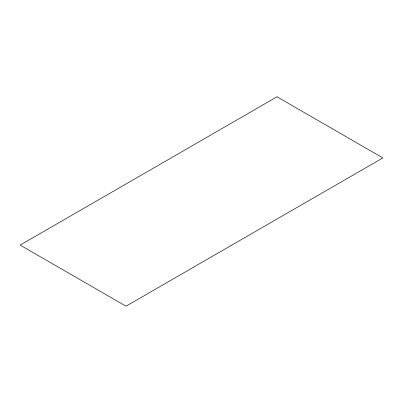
<?xml version="1.0" encoding="UTF-8"?>
<svg xmlns="http://www.w3.org/2000/svg" width="403" height="403" viewBox="0 0 403 403"><rect width="100%" height="100%" fill="white"/><g stroke="black" fill="none" stroke-linecap="round" stroke-linejoin="round"><path stroke-width="0.6" d="M276.997 96.801L20.15 245.089L126.003 306.199L382.85 157.911L276.997 96.801"/></g></svg>
